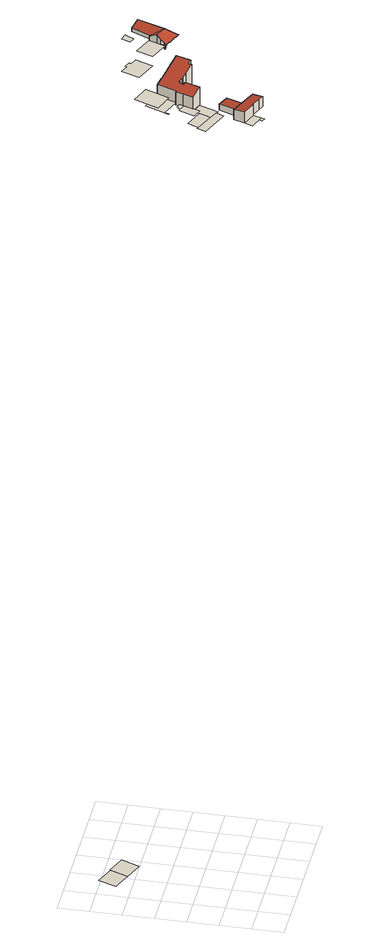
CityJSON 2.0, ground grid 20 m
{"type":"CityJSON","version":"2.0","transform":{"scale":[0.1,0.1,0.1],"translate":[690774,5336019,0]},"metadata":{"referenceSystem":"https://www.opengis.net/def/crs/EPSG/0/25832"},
"CityObjects":{
"building1":{"type":"Building","attributes":{"area_m2":55.53,"max_x":690797.88,"max_y":5336030,"min_x":690786.38,"min_y":5336021.5,"rf_extrusion_mode":"skip","rf_force_lod11":false,"rf_h_ground":560.53,"rf_h_pc_98p":0,"rf_h_roof_50p":0,"rf_h_roof_70p":0,"rf_h_roof_max":0,"rf_h_roof_min":0,"rf_is_glass_roof":false,"rf_nodata_frac":1,"rf_nodata_r":0,"rf_pc_select":"_HIGHEST_YET_INSUFFICIENT_COVERAGE","rf_pc_year":0,"rf_pointcloud_unusable":true,"rf_pt_density":0,"rf_roof_planes":0,"rf_roof_type":"no points","rf_success":true,"rf_t_run":0,"source_file":"690_5336.gml"},"geometry":[{"type":"MultiSurface","lod":"0","boundaries":[[[0,1,2,3]]]}]},
"building2":{"type":"Building","attributes":{"area_m2":118.25,"max_x":690795.81,"max_y":5336057,"min_x":690774.81,"min_y":5336044,"rf_extrusion_mode":"skip","rf_force_lod11":false,"rf_h_ground":560.53,"rf_h_pc_98p":0,"rf_h_roof_50p":0,"rf_h_roof_70p":0,"rf_h_roof_max":0,"rf_h_roof_min":0,"rf_is_glass_roof":false,"rf_nodata_frac":0.992,"rf_nodata_r":0,"rf_pc_select":"_HIGHEST_YET_INSUFFICIENT_COVERAGE","rf_pc_year":2026,"rf_pointcloud_unusable":true,"rf_pt_density":4,"rf_roof_planes":0,"rf_roof_type":"no points","rf_success":true,"rf_t_run":0,"source_file":"690_5336.gml"},"geometry":[{"type":"MultiSurface","lod":"0","boundaries":[[[4,5,6,7,8,9,10]]]}]},
"building3":{"type":"Building","attributes":{"area_m2":5.8,"max_x":690795.94,"max_y":5336022.5,"min_x":690792.81,"min_y":5336019,"rf_extrusion_mode":"skip","rf_force_lod11":false,"rf_h_ground":560.51,"rf_h_pc_98p":0,"rf_h_roof_50p":0,"rf_h_roof_70p":0,"rf_h_roof_max":0,"rf_h_roof_min":0,"rf_is_glass_roof":false,"rf_nodata_frac":1,"rf_nodata_r":0,"rf_pc_select":"_HIGHEST_YET_INSUFFICIENT_COVERAGE","rf_pc_year":0,"rf_pointcloud_unusable":true,"rf_pt_density":0,"rf_roof_planes":0,"rf_roof_type":"no points","rf_success":true,"rf_t_run":0,"source_file":"690_5336.gml"},"geometry":[{"type":"MultiSurface","lod":"0","boundaries":[[[0,11,12,13]]]}]},
"building4":{"type":"Building","attributes":{"area_m2":101.1,"max_x":690793.38,"max_y":5336063.5,"min_x":690778.38,"min_y":5336051.5,"rf_extrusion_mode":"skip","rf_force_lod11":false,"rf_h_ground":560.49,"rf_h_pc_98p":0,"rf_h_roof_50p":0,"rf_h_roof_70p":0,"rf_h_roof_max":0,"rf_h_roof_min":0,"rf_is_glass_roof":false,"rf_nodata_frac":1,"rf_nodata_r":0,"rf_pc_select":"_HIGHEST_YET_INSUFFICIENT_COVERAGE","rf_pc_year":0,"rf_pointcloud_unusable":true,"rf_pt_density":0,"rf_roof_planes":0,"rf_roof_type":"no points","rf_success":true,"rf_t_run":0,"source_file":"690_5336.gml"},"geometry":[{"type":"MultiSurface","lod":"0","boundaries":[[[9,8,14,15,16]]]}]},
"building5":{"type":"Building","attributes":{"area_m2":160.46,"max_x":690811.12,"max_y":5336037.5,"min_x":690788.38,"min_y":5336023,"rf_extrusion_mode":"standard","rf_force_lod11":false,"rf_h_ground":560.53,"rf_h_pc_98p":0,"rf_h_roof_50p":567.43,"rf_h_roof_70p":567.63,"rf_h_roof_max":567.99,"rf_h_roof_min":567.13,"rf_h_roof_ridge":567.82,"rf_is_glass_roof":false,"rf_nodata_frac":0.78,"rf_nodata_r":0,"rf_pc_select":"_HIGHEST_YET_INSUFFICIENT_COVERAGE","rf_pc_year":2026,"rf_pointcloud_unusable":false,"rf_pt_density":42.27,"rf_ridgelines":1,"rf_rmse_lod22":1,"rf_roof_planes":4,"rf_roof_type":"slanted","rf_success":true,"rf_t_run":8,"rf_volume_lod22":1141.39,"source_file":"690_5336.gml"},"children":["building5-1"]},
"building5-1":{"type":"BuildingPart","parents":["building5"],"geometry":[{"type":"Solid","lod":"2.2","boundaries":[[[[17,18,19,20,21,22,23]],[[24,18,17,25]],[[25,17,23,26]],[[26,23,22,27]],[[27,22,21,28]],[[28,21,20,29]],[[29,20,19,30]],[[30,19,18,24]],[[30,24,25,26,27,28,29]]]],"semantics":{"surfaces":[{"type":"GroundSurface"},{"type":"WallSurface","on_footprint_edge":true},{"type":"RoofSurface","rf_azimuth":34.24,"rf_h_roof_50p":567.61,"rf_h_roof_70p":567.78,"rf_h_roof_max":568.31,"rf_h_roof_min":566.94,"rf_slope":6.33}],"values":[[0,1,1,1,1,1,1,1,2]]}}]},
"building6":{"type":"Building","attributes":{"area_m2":212.73,"max_x":690792.81,"max_y":5336096.5,"min_x":690774.56,"min_y":5336076.5,"rf_extrusion_mode":"skip","rf_force_lod11":false,"rf_h_ground":574.03,"rf_h_pc_98p":0,"rf_h_roof_50p":0,"rf_h_roof_70p":0,"rf_h_roof_max":0,"rf_h_roof_min":0,"rf_is_glass_roof":false,"rf_nodata_frac":1,"rf_nodata_r":0,"rf_pc_select":"_HIGHEST_YET_INSUFFICIENT_COVERAGE","rf_pc_year":0,"rf_pointcloud_unusable":true,"rf_pt_density":0,"rf_roof_planes":0,"rf_roof_type":"no points","rf_success":true,"rf_t_run":0,"source_file":"690_5336.gml"},"geometry":[{"type":"MultiSurface","lod":"0","boundaries":[[[31,32,33,34,35,36,37,38]]]}]},
"building7":{"type":"Building","attributes":{"area_m2":65.28,"max_x":690797.19,"max_y":5336071,"min_x":690787.69,"min_y":5336059,"rf_extrusion_mode":"skip","rf_force_lod11":false,"rf_h_ground":562.27,"rf_h_pc_98p":0,"rf_h_roof_50p":0,"rf_h_roof_70p":0,"rf_h_roof_max":0,"rf_h_roof_min":0,"rf_is_glass_roof":false,"rf_nodata_frac":0.958,"rf_nodata_r":0,"rf_pc_select":"_HIGHEST_YET_INSUFFICIENT_COVERAGE","rf_pc_year":2026,"rf_pointcloud_unusable":true,"rf_pt_density":4,"rf_roof_planes":0,"rf_roof_type":"no points","rf_success":true,"rf_t_run":0,"source_file":"690_5336.gml"},"geometry":[{"type":"MultiSurface","lod":"0","boundaries":[[[39,40,41,42]]]}]},
"building8":{"type":"Building","attributes":{"area_m2":98.35,"max_x":690802.12,"max_y":5336063,"min_x":690790.44,"min_y":5336048.5,"rf_extrusion_mode":"skip","rf_force_lod11":false,"rf_h_ground":560.51,"rf_h_pc_98p":0,"rf_h_roof_50p":0,"rf_h_roof_70p":0,"rf_h_roof_max":0,"rf_h_roof_min":0,"rf_is_glass_roof":false,"rf_nodata_frac":0.924,"rf_nodata_r":0,"rf_pc_select":"_HIGHEST_YET_INSUFFICIENT_COVERAGE","rf_pc_year":2026,"rf_pointcloud_unusable":true,"rf_pt_density":8.93,"rf_roof_planes":0,"rf_roof_type":"no planes","rf_success":true,"rf_t_run":0,"source_file":"690_5336.gml"},"geometry":[{"type":"MultiSurface","lod":"0","boundaries":[[[43,44,45,7]]]}]},
"building9":{"type":"Building","attributes":{"area_m2":113.41,"max_x":690807.62,"max_y":5336048,"min_x":690794.75,"min_y":5336033,"rf_extrusion_mode":"standard","rf_force_lod11":false,"rf_h_ground":560.53,"rf_h_pc_98p":0,"rf_h_roof_50p":0,"rf_h_roof_70p":0,"rf_h_roof_max":0,"rf_h_roof_min":0,"rf_is_glass_roof":false,"rf_nodata_frac":0.819,"rf_nodata_r":0,"rf_pc_select":"_HIGHEST_YET_INSUFFICIENT_COVERAGE","rf_pc_year":2026,"rf_pointcloud_unusable":false,"rf_pt_density":26.15,"rf_ridgelines":0,"rf_rmse_lod22":9.26,"rf_roof_planes":3,"rf_roof_type":"slanted","rf_success":true,"rf_t_run":3,"rf_volume_lod22":481.31,"source_file":"690_5336.gml"},"children":["building9-1"]},
"building9-1":{"type":"BuildingPart","parents":["building9"],"geometry":[{"type":"Solid","lod":"2.2","boundaries":[[[[46,47,48,49]],[[50,48,47,51]],[[52,49,48,50]],[[53,46,49,52]],[[51,47,46,53]],[[51,53,52,50]]]],"semantics":{"surfaces":[{"type":"GroundSurface"},{"type":"WallSurface","on_footprint_edge":true},{"type":"RoofSurface","rf_azimuth":95.86,"rf_h_roof_50p":564.78,"rf_h_roof_70p":564.88,"rf_h_roof_max":565.12,"rf_h_roof_min":564.42,"rf_slope":3.41}],"values":[[0,1,1,1,1,2]]}}]},
"building10":{"type":"Building","attributes":{"area_m2":12.14,"max_x":690798.31,"max_y":5336073,"min_x":690793.38,"min_y":5336069,"rf_extrusion_mode":"skip","rf_force_lod11":false,"rf_h_ground":562.25,"rf_h_pc_98p":0,"rf_h_roof_50p":0,"rf_h_roof_70p":0,"rf_h_roof_max":0,"rf_h_roof_min":0,"rf_is_glass_roof":false,"rf_nodata_frac":0.938,"rf_nodata_r":0,"rf_pc_select":"_HIGHEST_YET_INSUFFICIENT_COVERAGE","rf_pc_year":2026,"rf_pointcloud_unusable":true,"rf_pt_density":4,"rf_roof_planes":0,"rf_roof_type":"no points","rf_success":true,"rf_t_run":0,"source_file":"690_5336.gml"},"geometry":[{"type":"MultiSurface","lod":"0","boundaries":[[[54,55,56,57,58,59]]]}]},
"building11":{"type":"Building","attributes":{"area_m2":177.84,"max_x":690805,"max_y":5336092,"min_x":690786.44,"min_y":5336074.5,"rf_extrusion_mode":"skip","rf_force_lod11":false,"rf_h_ground":562.27,"rf_h_pc_98p":0,"rf_h_roof_50p":0,"rf_h_roof_70p":0,"rf_h_roof_max":0,"rf_h_roof_min":0,"rf_is_glass_roof":false,"rf_nodata_frac":0.952,"rf_nodata_r":0,"rf_pc_select":"_HIGHEST_YET_INSUFFICIENT_COVERAGE","rf_pc_year":2026,"rf_pointcloud_unusable":true,"rf_pt_density":4,"rf_roof_planes":0,"rf_roof_type":"no points","rf_success":true,"rf_t_run":0,"source_file":"690_5336.gml"},"geometry":[{"type":"MultiSurface","lod":"0","boundaries":[[[60,61,62,63,64,65,66,67]]]}]},
"building12":{"type":"Building","attributes":{"area_m2":165.88,"max_x":690801.81,"max_y":5336120.5,"min_x":690784.88,"min_y":5336104,"rf_extrusion_mode":"skip","rf_force_lod11":false,"rf_h_pc_98p":0,"rf_is_glass_roof":false,"rf_nodata_frac":1,"rf_nodata_r":0,"rf_pc_select":"_HIGHEST_YET_INSUFFICIENT_COVERAGE","rf_pc_year":0,"rf_pointcloud_unusable":false,"rf_pt_density":0,"rf_roof_type":"unknown","rf_success":true,"rf_t_run":0,"source_file":"690_5336.gml"},"geometry":[{"type":"MultiSurface","lod":"0","boundaries":[[[68,69,70,71,72,73,74]]]}]},
"building13":{"type":"Building","attributes":{"area_m2":359.8,"max_x":690824.88,"max_y":5336087.5,"min_x":690795,"min_y":5336060.5,"rf_extrusion_mode":"standard","rf_force_lod11":false,"rf_h_ground":561.07,"rf_h_pc_98p":0,"rf_h_roof_50p":582.61,"rf_h_roof_70p":582.69,"rf_h_roof_max":582.77,"rf_h_roof_min":579.45,"rf_is_glass_roof":false,"rf_nodata_frac":0.928,"rf_nodata_r":0,"rf_pc_select":"_HIGHEST_YET_INSUFFICIENT_COVERAGE","rf_pc_year":2026,"rf_pointcloud_unusable":false,"rf_pt_density":6.45,"rf_ridgelines":0,"rf_rmse_lod22":3.33,"rf_roof_planes":2,"rf_roof_type":"slanted","rf_success":true,"rf_t_run":3,"rf_volume_lod22":4761,"source_file":"690_5336.gml"},"children":["building13-1"]},
"building13-1":{"type":"BuildingPart","parents":["building13"],"geometry":[{"type":"Solid","lod":"2.2","boundaries":[[[[75,76,77,78,79,80,81,82,83,84,85,86,87,88,89,90,91,92,93,94,95,96,97,98,99]],[[100,83,82,101]],[[102,84,83,100]],[[103,91,90,104]],[[105,92,91,103]],[[106,88,87,107]],[[108,89,88,106]],[[104,90,89,108]],[[109,86,85,110]],[[110,85,84,102]],[[111,76,75,112]],[[107,87,86,109]],[[113,79,78,114]],[[112,75,99,115]],[[101,82,81,116]],[[117,80,79,113]],[[116,81,80,117]],[[114,78,77,118]],[[118,77,76,111]],[[115,99,98,119]],[[119,98,97,120]],[[120,97,96,121]],[[121,96,95,122]],[[123,93,92,105]],[[124,94,93,123]],[[122,95,94,124]],[[122,124,123,105,103,104,108,106,107,109,110,102,100,101,116,117,113,114,118,111,112,115,119,120,121]]]],"semantics":{"surfaces":[{"type":"GroundSurface"},{"type":"WallSurface","on_footprint_edge":true},{"type":"RoofSurface","rf_azimuth":293.9,"rf_h_roof_50p":573.57,"rf_h_roof_70p":575.87,"rf_h_roof_max":580.02,"rf_h_roof_min":570.27,"rf_slope":23.81}],"values":[[0,1,1,1,1,1,1,1,1,1,1,1,1,1,1,1,1,1,1,1,1,1,1,1,1,1,2]]}}]},
"building14":{"type":"Building","attributes":{"area_m2":167.84,"max_x":690814.25,"max_y":5336116,"min_x":690797.38,"min_y":5336099.5,"rf_extrusion_mode":"skip","rf_force_lod11":false,"rf_h_pc_98p":0,"rf_is_glass_roof":false,"rf_nodata_frac":1,"rf_nodata_r":0,"rf_pc_select":"_HIGHEST_YET_INSUFFICIENT_COVERAGE","rf_pc_year":0,"rf_pointcloud_unusable":false,"rf_pt_density":0,"rf_roof_type":"unknown","rf_success":true,"rf_t_run":0,"source_file":"690_5336.gml"},"geometry":[{"type":"MultiSurface","lod":"0","boundaries":[[[125,126,72,127]]]}]},
"building15":{"type":"Building","attributes":{"area_m2":195.93,"max_x":690828.19,"max_y":5336111,"min_x":690809.56,"min_y":5336094,"rf_extrusion_mode":"skip","rf_force_lod11":false,"rf_h_ground":570.95,"rf_h_pc_98p":0,"rf_h_roof_50p":0,"rf_h_roof_70p":0,"rf_h_roof_max":0,"rf_h_roof_min":0,"rf_is_glass_roof":false,"rf_nodata_frac":0.959,"rf_nodata_r":0,"rf_pc_select":"_HIGHEST_YET_INSUFFICIENT_COVERAGE","rf_pc_year":2026,"rf_pointcloud_unusable":true,"rf_pt_density":4,"rf_roof_planes":0,"rf_roof_type":"no points","rf_success":true,"rf_t_run":0,"source_file":"690_5336.gml"},"geometry":[{"type":"MultiSurface","lod":"0","boundaries":[[[128,129,130,131,132,133,134,135]]]}]},
"building16":{"type":"Building","attributes":{"area_m2":160.98,"max_x":690840.81,"max_y":5336104.5,"min_x":690823.75,"min_y":5336088.5,"rf_extrusion_mode":"standard","rf_force_lod11":false,"rf_h_ground":577.85,"rf_h_pc_98p":0,"rf_h_roof_50p":577.69,"rf_h_roof_70p":577.75,"rf_h_roof_max":577.83,"rf_h_roof_min":577.41,"rf_h_roof_ridge":577.98,"rf_is_glass_roof":false,"rf_nodata_frac":0.871,"rf_nodata_r":0,"rf_pc_select":"_HIGHEST_YET_INSUFFICIENT_COVERAGE","rf_pc_year":2026,"rf_pointcloud_unusable":false,"rf_pt_density":42.8,"rf_ridgelines":1,"rf_rmse_lod22":0,"rf_roof_planes":4,"rf_roof_type":"slanted","rf_success":true,"rf_t_run":4,"rf_volume_lod22":0,"source_file":"690_5336.gml"},"geometry":[{"type":"MultiSurface","lod":"0","boundaries":[[[136,137,138,139]]]}]},
"building17":{"type":"Building","attributes":{"area_m2":28.83,"max_x":690843.75,"max_y":5336116,"min_x":690836.75,"min_y":5336109,"rf_extrusion_mode":"skip","rf_force_lod11":false,"rf_h_ground":577.91,"rf_h_pc_98p":0,"rf_h_roof_50p":0,"rf_h_roof_70p":0,"rf_h_roof_max":0,"rf_h_roof_min":0,"rf_is_glass_roof":false,"rf_nodata_frac":0.93,"rf_nodata_r":0,"rf_pc_select":"_HIGHEST_YET_INSUFFICIENT_COVERAGE","rf_pc_year":2026,"rf_pointcloud_unusable":true,"rf_pt_density":4,"rf_roof_planes":0,"rf_roof_type":"no points","rf_success":true,"rf_t_run":0,"source_file":"690_5336.gml"},"geometry":[{"type":"MultiSurface","lod":"0","boundaries":[[[140,141,142,143,144,145]]]}]},
"building18":{"type":"Building","attributes":{"area_m2":337.88,"max_x":690859.69,"max_y":5336112,"min_x":690836.62,"min_y":5336083,"rf_extrusion_mode":"standard","rf_force_lod11":false,"rf_h_ground":577.85,"rf_h_pc_98p":0,"rf_h_roof_50p":581.57,"rf_h_roof_70p":582.41,"rf_h_roof_max":583.51,"rf_h_roof_min":578.29,"rf_h_roof_ridge":583.55,"rf_is_glass_roof":false,"rf_nodata_frac":0.00074,"rf_nodata_r":0,"rf_pc_select":"PREFERRED_AND_LATEST","rf_pc_year":2026,"rf_pointcloud_unusable":false,"rf_pt_density":1395.52,"rf_ridgelines":10,"rf_rmse_lod22":0.923,"rf_roof_planes":32,"rf_roof_type":"slanted","rf_success":true,"rf_t_run":153,"rf_volume_lod22":1144,"source_file":"690_5336.gml"},"children":["building18-1"]},
"building18-1":{"type":"BuildingPart","parents":["building18"],"geometry":[{"type":"MultiSurface","lod":"2.2","boundaries":[[[139,146,147,136,148,149,150,151,152,153,154,155,156,157,158,159,160,161,162,163,164,165,166,167,168,169,170,171]],[[172,153,173]],[[152,174,173]],[[153,172,175,154]],[[174,152,151,176]],[[176,151,150,177]],[[178,159,158,179]],[[180,160,159,178]],[[166,181,167]],[[165,182,183]],[[184,148,136,185]],[[186,149,148,184]],[[187,170,188]],[[169,189,188]],[[171,190,191]],[[192,139,191]],[[193,157,156,194]],[[179,158,157,193]],[[170,187,190,171]],[[189,169,168,195]],[[185,136,147,196]],[[195,168,197]],[[167,181,197]],[[198,199,162,199]],[[200,163,201]],[[162,199,201]],[[182,165,164,202]],[[203,161,160,180]],[[163,200,204]],[[202,164,204]],[[199,162,161,203]],[[205,206,176]],[[206,205,207,208]],[[194,156,155,209]],[[154,175,210]],[[209,155,210]],[[177,150,149,186]],[[211,212,213,214]],[[208,207,215]],[[196,147,146,212,211]],[[216,217,218,139,192]],[[214,213,217,216]],[[139,218,219]],[[212,146,219]],[[220,221,222]],[[223,224,225]],[[221,220,225]],[[199,198,226]],[[224,223,226]],[[215,207,205,176,177,186]],[[196,208,215,186,184,185]],[[199,226,223,225,220,222,206,208,196,211,214,216,192,191,190,187,188,189,195,197,181,166,183,182,202,204,200,201]],[[212,219,218,217,213]],[[224,226,198,199,203,180,178,179,193,194,209,210,175,172,173,174,176,206,222,221,225]]],"semantics":{"surfaces":[{"type":"GroundSurface"},{"type":"WallSurface","on_footprint_edge":true},{"type":"WallSurface","on_footprint_edge":false},{"type":"RoofSurface","rf_azimuth":291.05,"rf_h_roof_50p":582.02,"rf_h_roof_70p":582.64,"rf_h_roof_max":583.76,"rf_h_roof_min":580.13,"rf_slope":25.11},{"type":"RoofSurface","rf_azimuth":24.32,"rf_h_roof_50p":582.2,"rf_h_roof_70p":582.73,"rf_h_roof_max":583.88,"rf_h_roof_min":580.17,"rf_slope":29.14},{"type":"RoofSurface","rf_azimuth":201.78,"rf_h_roof_50p":580.56,"rf_h_roof_70p":581.75,"rf_h_roof_max":583.88,"rf_h_roof_min":577.93,"rf_slope":42.44},{"type":"RoofSurface","rf_azimuth":254.89,"rf_h_roof_50p":577.02,"rf_h_roof_70p":579.38,"rf_h_roof_max":580.22,"rf_h_roof_min":576.66,"rf_slope":53.92},{"type":"RoofSurface","rf_azimuth":111.43,"rf_h_roof_50p":580.81,"rf_h_roof_70p":581.92,"rf_h_roof_max":583.76,"rf_h_roof_min":577.62,"rf_slope":42.15}],"values":[0,1,1,1,1,1,1,1,1,1,1,1,1,1,1,1,1,1,1,1,1,1,1,1,1,1,1,1,1,1,1,2,2,1,1,1,1,2,2,1,2,2,1,1,2,2,2,2,2,3,4,5,6,7]}}]}
},
"vertices":[
[220,24,5605],[238,76,5605],[144,110,5605],[124,59,5605],
[8,324,5605],[199,251,5605],[218,301,5605],[164,323,5605],[165,325,5605],[44,376,5605],[31,382,5605],
[196,33,5605],[188,11,5605],[211,2,5605],
[194,400,5605],[72,445,5605],[55,405,5605],
[144,111,5605],[173,185,5605],[371,108,5605],[345,41,5605],[302,57,5605],[241,81,5605],[239,76,5605],[173,185,5675],[144,111,5684],[239,76,5681],[241,81,5680],[302,57,5679],[345,41,5677],[371,108,5670],
[6,619,5740],[78,592,5740],[124,575,5740],[143,619,5740],[188,730,5740],[183,732,5740],[163,740,5740],[71,775,5740],
[137,421,5623],[194,400,5623],[232,501,5623],[175,522,5623],
[235,294,5605],[281,415,5605],[210,442,5605],
[208,171,5605],[254,291,5605],[336,259,5605],[291,139,5605],[336,259,5644],[254,291,5649],[291,139,5646],[208,171,5651],
[194,515,5622],[232,501,5622],[243,532,5622],[215,542,5622],[211,531,5622],[201,534,5622],
[259,557,5623],[310,683,5623],[188,730,5623],[143,619,5623],[124,575,5623],[126,574,5623],[139,604,5623],[165,594,5623],
[109,898,0],[140,887,0],[205,862,0],[205,861,0],[234,850,0],[278,966,0],[152,1014,0],
[315,543,5611],[306,519,5611],[316,515,5611],[318,511,5611],[281,415,5611],[210,443,5611],[236,512,5611],[253,559,5611],[259,557,5611],[310,683,5611],[352,667,5611],[352,666,5611],[395,649,5611],[396,650,5611],[401,647,5611],[423,638,5611],[509,605,5611],[471,509,5611],[449,517,5611],[440,496,5611],[376,522,5611],[344,535,5611],[347,541,5611],[330,548,5611],[327,553,5611],[259,557,5706],[253,559,5703],[310,683,5704],[509,605,5798],[423,638,5758],[471,509,5800],[396,650,5744],[395,649,5744],[401,647,5747],[352,666,5724],[352,667,5724],[306,519,5732],[315,543,5731],[281,415,5740],[318,511,5738],[327,553,5734],[236,512,5705],[210,443,5707],[316,515,5736],[330,548,5736],[347,541,5744],[344,535,5744],[376,522,5759],[449,517,5790],[440,496,5790],
[403,921,0],[279,969,0],[355,803,0],
[542,862,5710],[494,880,5710],[501,896,5710],[461,912,5710],[457,900,5710],[403,921,5710],[355,803,5710],[497,748,5710],
[668,806,5778],[539,856,5778],[497,748,5778],[627,697,5778],
[666,899,5779],[698,958,5779],[651,971,5779],[628,915,5779],[627,913,5779],[658,902,5779],
[639,729,5778],[649,755,5778],[685,799,5778],[687,805,5778],[743,929,5778],[800,901,5778],[855,875,5778],[857,874,5778],[855,869,5778],[847,872,5778],[814,789,5778],[816,788,5778],[799,745,5778],[801,745,5778],[766,657,5778],[770,655,5778],[764,642,5778],[742,649,5778],[742,651,5778],[714,664,5778],[713,661,5778],[674,676,5778],[675,679,5778],[639,693,5778],[637,690,5778],[626,695,5778],[857,874,5777],[856,874,5778],[855,875,5779],[855,869,5777],[800,901,5835],[743,929,5805],[801,745,5782],[799,745,5784],[766,657,5782],[674,676,5777],[714,664,5780],[713,662,5778],[685,799,5805],[668,806,5806],[687,805,5802],[637,690,5777],[638,692,5778],[639,693,5780],[626,695,5777],[627,696,5778],[627,697,5779],[816,788,5784],[814,789,5786],[675,679,5780],[649,755,5836],[675,677,5778],[764,642,5780],[764,642,5779],[742,649,5777],[759,644,5778],[742,651,5779],[770,655,5779],[742,650,5778],[730,721,5834],[730,721,5835],[723,724,5831],[723,724,5835],[847,872,5786],[854,869,5778],[639,729,5810],[639,729,5781],[640,710,5775],[640,710,5795],[722,737,5828],[631,696,5780],[631,696,5758],[627,697,5753],[638,726,5778],[739,695,5816],[739,695,5818],[737,705,5823],[745,689,5812],[745,689,5810],[742,692,5814],[759,653,5787]
]}
